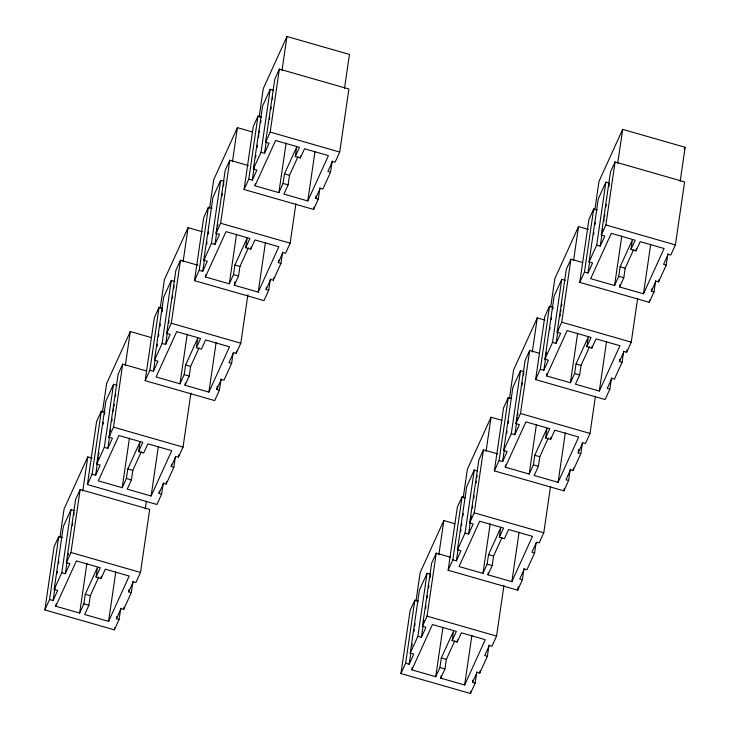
<?xml version="1.0" encoding="UTF-8"?>
<svg xmlns="http://www.w3.org/2000/svg" width="730" height="730" viewBox="0 0 730 730"><rect width="100%" height="100%" fill="white"/><g stroke="black" fill="none" stroke-linecap="round" stroke-linejoin="round"><path stroke-width="1.09" d="M120.733 608.245L119.09 619.496L114.382 629.862L44.858 609.915L54.047 546.907L58.765 536.541L62.287 537.554M44.858 609.915L49.567 599.558L58.765 536.541M59.915 537.536L64.085 508.947L87.755 456.916L92.144 458.166M49.567 599.558L53.089 600.562L57.67 590.488L54.157 589.484L63.346 526.467L70.983 509.686L74.506 510.69M53.089 600.562L55.06 587.066M57.031 573.561L57.36 571.307M58.51 563.432L58.838 561.178M98.742 577.138L90.283 595.735L88.887 605.279L84.689 614.514L108.578 621.367L129.201 576.043L105.312 569.19L101.105 578.425L96.077 576.974L97.473 567.429L85.255 594.293L83.859 603.838L79.661 613.072L55.772 606.219L56.1 603.966M54.157 589.484L61.785 572.694L70.983 509.686M61.785 572.694L65.308 573.707L69.888 563.633L66.375 562.62L75.564 499.612L80.163 489.492L149.686 509.44L140.498 572.448L135.899 582.567L133.261 581.81L128.681 591.884L131.309 592.641L132.951 581.381M65.308 573.707L66.95 562.456M67.936 555.703L68.264 553.449M72.37 525.326L72.699 523.072M73.849 515.197L74.177 512.944M66.375 562.62L70.974 552.51L80.163 489.492M82.782 490.989L87.755 456.916M163.274 482.877L161.631 494.128L156.923 504.494L87.399 484.547L96.588 421.538L101.306 411.173L104.828 412.185L104.499 414.439M87.399 484.547L92.108 474.19L101.306 411.173M102.456 412.167L106.626 383.579L130.296 331.548L151.128 337.515M92.108 474.19L95.63 475.193L100.211 465.12L96.698 464.116L105.886 401.099L113.524 384.318L117.046 385.321M95.63 475.193L97.437 462.82M97.929 459.444L98.258 457.19M98.587 454.945L98.915 452.691M103.021 424.559L103.35 422.314M79.661 613.072L86.888 563.523M96.698 464.116L104.326 447.326L113.524 384.318M104.326 447.326L107.848 448.339L112.429 438.265L108.916 437.252L118.105 374.244L122.704 364.124L146.602 370.986M107.848 448.339L109.819 434.834M110.312 431.457L110.641 429.213M111.79 421.329L112.119 419.084M113.269 411.209L113.597 408.955M113.926 406.701L114.254 404.457M115.404 396.582L115.732 394.328M108.916 437.252L113.515 427.141L122.704 364.124M125.323 365.62L130.296 331.548M101.105 578.425L101.415 576.298M141.282 451.77L132.823 470.366L131.427 479.911L127.23 489.146L151.119 495.998L171.742 450.675L147.852 443.822L143.646 453.056L138.618 451.605L142.825 442.38L118.935 435.527L98.313 480.851L122.202 487.704L129.429 438.155M122.202 487.704L126.4 478.469L127.796 468.925L140.014 442.061L138.618 451.605M108.578 621.367L115.805 571.855M221.053 378.989L219.411 390.24L214.693 400.606L145.17 380.668L154.368 317.65L159.076 307.284L162.598 308.297M145.17 380.668L149.887 370.302L159.076 307.284M160.226 308.279L164.396 279.7L188.075 227.66L202.32 231.748M114.382 629.862L114.71 627.608M119.09 619.496L116.462 618.739L116.791 616.494M149.887 370.302L153.41 371.305L157.99 361.24L154.468 360.228L163.657 297.22L171.294 280.429L174.817 281.442M153.41 371.305L155.052 360.054M157.014 346.558L157.342 344.304M158.492 336.43L158.821 334.176M159.97 326.301L160.299 324.047M162.106 311.673L162.434 309.42M154.468 360.228L162.106 343.438L171.294 280.429M116.462 618.739L121.043 608.665L123.68 609.422L124.009 607.178M128.681 591.884L129.009 589.63M162.106 343.438L165.628 344.451L170.209 334.376L166.686 333.373L175.875 270.355L180.483 260.245L197.867 265.227M165.628 344.451L167.599 330.945M168.749 323.071L169.068 320.817M172.353 298.315L172.681 296.07M173.831 288.195L174.16 285.941M166.686 333.373L171.285 323.253L180.483 260.245M145.27 508.91L146.392 501.218M183.102 261.741L188.075 227.66M151.119 495.998L158.346 446.486M161.631 494.128L159.003 493.37L159.332 491.126M270.383 278.979L268.74 290.23L264.023 300.596L194.499 280.658L203.697 217.64L208.406 207.284L211.928 208.287M185.338 383.004L185.009 385.257L208.899 392.11L229.512 346.786L205.623 339.934L201.425 349.168L196.397 347.726L200.595 338.492L176.706 331.639L156.083 376.963L179.972 383.816L187.208 334.267M159.003 493.37L163.584 483.296L166.221 484.054L166.549 481.809M194.499 280.658L199.217 270.292L208.406 207.284M179.972 383.816L184.179 374.581L185.566 365.036L197.784 338.173L196.397 347.726M175.328 457.144L173.85 467.273L171.221 466.516L171.55 464.262M209.556 208.269L213.726 179.689L237.405 127.65L252.744 132.048M199.217 270.292L202.739 271.304L207.32 261.23L203.798 260.218L212.987 197.209L220.624 180.419L224.146 181.432M202.739 271.304L204.701 257.799M206.672 244.295L207.001 242.05M208.15 234.166L208.479 231.921M185.009 385.257L189.207 376.023L190.603 366.478L199.062 347.882M171.221 466.516L175.802 456.442L178.439 457.199L178.768 454.945M234.823 281.871L234.33 285.248L258.219 292.1L278.842 246.776L254.952 239.924L250.755 249.158L245.727 247.716L247.114 238.162L234.896 265.026L233.509 274.571L229.302 283.806L205.413 276.953L205.741 274.699M203.798 260.218L211.435 243.428L220.624 180.419M178.439 457.199L183.038 447.079L190.913 393.068M211.435 243.428L214.958 244.44L219.538 234.366L216.016 233.363L225.205 170.346L229.813 160.235L248.273 165.528M214.958 244.44L216.591 233.189M216.919 230.936L217.248 228.691M217.576 226.437L217.905 224.192M222.011 196.06L222.34 193.806M223.489 185.931L223.818 183.677M216.016 233.363L220.615 223.243L229.813 160.235M232.432 161.732L237.405 127.65M208.899 392.11L216.117 342.598M229.302 283.806L236.529 234.257M319.941 187.829L318.307 199.089L313.59 209.446L244.066 189.508L253.255 126.491L257.973 116.134L261.495 117.138M219.411 390.24L216.773 389.482L217.266 386.106M244.066 189.508L248.784 179.142L257.973 116.134M259.123 117.119L263.293 88.54L286.963 36.5L349.451 54.422L344.478 88.503M248.784 179.142L252.297 180.155L256.878 170.081L253.365 169.068L262.554 106.06L270.191 89.27L273.713 90.283M252.297 180.155L254.432 165.528M255.582 157.653L255.911 155.399M257.06 147.524L257.389 145.27M258.539 137.395L258.867 135.141M259.196 132.896L259.524 130.643M260.674 122.768L261.002 120.514M234.33 285.248L238.537 276.013L239.924 266.468L248.382 247.871M297.95 156.722L289.491 175.319L288.104 184.863L283.897 194.098L307.786 200.951L328.409 155.627L304.519 148.774L300.322 158.008L295.285 156.567L296.681 147.022L284.463 173.877L283.067 183.422L278.869 192.656L254.98 185.803L255.308 183.549M253.365 169.068L261.002 152.287L270.191 89.27M216.773 389.482L221.354 379.418L223.991 380.166L231.629 363.385L233.107 353.256M261.002 152.287L264.515 153.291L269.096 143.226L265.583 142.213L274.772 79.196L279.371 69.085L348.894 89.023L339.705 152.041L335.106 162.151L332.469 161.394L327.889 171.468L330.526 172.225L332.159 160.974M264.515 153.291L266.158 142.04M269.443 119.537L269.772 117.284M270.921 109.409L271.25 107.164M272.399 99.28L272.728 97.035M250.755 249.158L251.065 247.032M231.629 363.385L228.992 362.627L233.573 352.553L236.21 353.311L236.538 351.057M265.583 142.213L270.182 132.093L279.371 69.085M236.21 353.311L240.809 343.191L247.871 294.81M281.99 70.582L286.963 36.5M258.219 292.1L265.446 242.588M278.869 192.656L286.096 143.107M268.74 290.23L266.103 289.481L266.432 287.228M266.103 289.481L270.684 279.407L273.321 280.165L273.65 277.911M282.601 252.124L280.959 263.375L278.322 262.618L278.65 260.373M300.322 158.008L300.623 155.882M278.322 262.618L282.902 252.543L285.54 253.301L290.138 243.181L295.887 203.807M307.786 200.951L315.013 151.448M313.59 209.446L313.918 207.201M318.307 199.089L315.67 198.332L315.999 196.078M476.809 671.883L475.166 683.134L470.448 693.5L400.925 673.562L410.123 610.545L414.832 600.188L418.354 601.192M400.925 673.562L405.643 663.196L414.832 600.188M415.99 601.173L420.151 572.594L443.831 520.554L454.79 523.693M405.643 663.196L409.165 664.209L413.746 654.135L410.224 653.122L419.421 590.114L427.05 573.324L430.572 574.337M409.165 664.209L410.808 652.948M411.793 646.205L412.121 643.951M413.928 631.578L414.248 629.324M414.74 625.948L415.069 623.694M441.093 675.898L440.765 678.152L464.654 685.005L485.267 639.681L461.378 632.828L457.181 642.062L452.153 640.621L453.54 631.067L441.321 657.931L439.935 667.476L435.737 676.71L411.848 669.857L412.176 667.603M410.224 653.122L417.861 636.332L427.05 573.324M417.861 636.332L421.383 637.345L425.964 627.271L422.442 626.267L431.64 563.25L436.239 553.139L450.355 557.191M421.383 637.345L423.026 626.094M423.519 622.717L423.847 620.464M425.654 608.09L425.982 605.836M427.123 597.961L427.452 595.716M428.601 587.832L428.93 585.588M430.079 577.713L430.408 575.459M422.442 626.267L427.041 616.147L436.239 553.139M438.858 554.636L443.831 520.554M524.021 568.57L522.379 579.821L517.661 590.187L448.138 570.239L457.327 507.231L462.044 496.865L465.567 497.878M435.737 676.71L442.964 627.161M448.138 570.239L452.855 559.883L462.044 496.865M463.194 497.86L467.364 469.28L491.034 417.241L502.003 420.38M452.855 559.883L456.369 560.886L460.959 550.822L457.436 549.809L466.625 486.8L474.263 470.011L477.785 471.023M456.369 560.886L458.011 549.635M460.639 531.632L460.968 529.387M461.46 526.011L461.789 523.757M462.939 515.882L463.267 513.628M440.765 678.152L444.962 668.917L446.358 659.373L454.817 640.776M457.436 549.809L465.074 533.019L474.263 470.011M465.074 533.019L468.587 534.032L473.177 523.957L469.655 522.945L478.844 459.937L483.442 449.817L497.568 453.868M468.587 534.032L470.558 520.527M470.886 518.282L471.215 516.028M472.365 508.153L472.693 505.899M473.843 498.024L474.171 495.77M475.978 483.397L476.307 481.143M476.799 477.767L477.128 475.522M469.655 522.945L474.254 512.834L483.442 449.817M457.181 642.062L457.491 639.936M486.07 451.313L491.034 417.241M570.249 469.226L568.606 480.477L563.889 490.843L494.365 470.905L503.563 407.887L508.281 397.531L511.794 398.534M464.654 685.005L471.872 635.492M494.365 470.905L499.083 460.539L508.281 397.531M488.297 572.585L487.969 574.839L511.858 581.691L532.48 536.367L508.591 529.515L504.393 538.749L499.356 537.298L503.563 528.073L479.674 521.22L459.051 566.544L482.941 573.397L490.168 523.848M509.43 398.516L513.601 369.937L537.271 317.897L544.945 320.096M499.083 460.539L502.605 461.552L507.186 451.478L503.663 450.465L512.861 387.457L520.499 370.667L524.012 371.679M482.941 573.397L487.138 564.162L488.534 554.617L500.753 527.754L499.356 537.298M502.605 461.552L504.248 450.291M506.711 433.419L507.04 431.165M508.189 423.291L508.518 421.037M470.448 693.5L470.777 691.246M475.166 683.134L472.529 682.386L472.858 680.132M548.257 438.119L539.798 456.715L538.402 466.26L534.205 475.495L558.094 482.348L578.707 437.024L554.818 430.171L550.621 439.405L545.593 437.963L546.989 428.41L534.771 455.274L533.375 464.818L529.177 474.053L505.288 467.2L505.616 464.946M503.663 450.465L511.301 433.675L520.499 370.667M487.969 574.839L492.175 565.604L493.562 556.059L502.021 537.462M511.301 433.675L514.823 434.688L519.404 424.614L515.882 423.61L525.08 360.593L529.679 350.482L539.452 353.284M472.529 682.386L477.119 672.312L479.747 673.06L480.075 670.815M514.823 434.688L516.466 423.437M516.959 420.06L517.287 417.806M517.616 415.562L517.944 413.308M522.041 385.175L522.37 382.931M523.519 375.056L523.848 372.802M515.882 423.61L520.49 413.49L529.679 350.482M479.747 673.06L487.385 656.279L489.027 645.028M532.298 351.979L537.271 317.897M487.385 656.279L484.747 655.522L489.337 645.448L491.965 646.205L496.564 636.086L503.955 585.451M611.494 377.93L609.851 389.181L605.143 399.547L535.619 379.609L544.808 316.592L549.526 306.235L553.048 307.239L552.72 309.493M535.619 379.609L540.328 369.243L549.526 306.235M550.676 307.221L554.846 278.641L578.516 226.601L588.38 229.43M511.858 581.691L519.085 532.179M540.328 369.243L543.85 370.256L548.431 360.182L544.909 359.169L554.106 296.161L561.744 279.371L565.266 280.384M543.85 370.256L545.657 357.873M546.149 354.497L546.478 352.252M549.763 329.741L550.091 327.496M551.241 319.621L551.57 317.368M529.177 474.053L536.404 424.504M589.502 346.823L581.043 365.42L579.647 374.964L575.45 384.199L599.339 391.052L619.962 345.728L596.072 338.875L591.866 348.11L586.838 346.668L588.234 337.114L576.016 363.978L574.62 373.523L570.422 382.757L546.533 375.904L546.861 373.651M544.909 359.169L552.546 342.379L561.744 279.371M517.661 590.187L518.154 586.811M552.546 342.379L556.068 343.392L560.649 333.318L557.127 332.314L566.325 269.297L570.924 259.187L582.878 262.608M556.068 343.392L558.039 329.887M560.01 316.391L560.339 314.137M560.667 311.883L560.996 309.639M561.489 306.262L561.817 304.009M557.127 332.314L561.735 322.195L570.924 259.187M573.543 260.683L578.516 226.601M550.621 439.405L550.931 437.279M522.379 579.821L519.742 579.063L524.322 568.998L526.96 569.747L534.597 552.966L536.076 542.837M655.64 280.703L653.998 291.954L649.28 302.32L579.757 282.373L588.955 219.365L593.663 208.999L597.186 210.012M534.597 552.966L531.96 552.208L536.541 542.135L539.178 542.892L543.777 532.772L550.511 486.636M579.757 282.373L584.474 272.016L593.663 208.999M594.813 209.994L598.983 181.414L622.663 129.374L685.142 147.296L680.168 181.378M570.422 382.757L577.649 333.209M584.474 272.016L587.997 273.02L592.577 262.955L589.055 261.942L598.253 198.934L605.882 182.144L609.404 183.157M587.997 273.02L589.639 261.769M593.572 234.768L593.901 232.514M595.05 224.639L595.379 222.385M558.094 482.348L565.312 432.835M589.055 261.942L596.693 245.152L605.882 182.144M563.889 490.843L564.217 488.589M596.693 245.152L600.215 246.165L604.796 236.091L601.274 235.087L610.472 172.07L615.071 161.95L684.594 181.898L675.396 244.906L670.797 255.026L668.169 254.268L663.579 264.342L666.216 265.099L667.859 253.848M600.215 246.165L601.858 234.914M602.35 231.538L602.679 229.284M603.829 221.409L604.157 219.164M604.486 216.91L604.814 214.656M605.955 206.782L606.283 204.537M608.911 186.533L609.24 184.279M601.274 235.087L605.873 224.968L615.071 161.95M617.689 163.456L622.663 129.374M568.606 480.477L565.978 479.72L570.559 469.655L573.187 470.403L573.515 468.158M591.866 348.11L592.176 345.983M582.467 442.371L580.824 453.622L578.197 452.865L578.68 449.488M578.197 452.865L582.777 442.791L585.405 443.548L590.013 433.428L595.424 396.299M619.925 284.718L619.597 286.972L643.486 293.825L664.099 248.501L640.21 241.648L636.012 250.883L630.985 249.441L635.182 240.207L611.293 233.354L590.68 278.677L614.569 285.53L621.796 235.982M599.339 391.052L606.566 341.503M614.569 285.53L618.766 276.296L620.153 266.751L632.372 239.887L630.985 249.441M619.597 286.972L623.794 277.738L625.19 268.193L633.649 249.596M623.712 351.075L622.07 362.326L619.442 361.569L619.77 359.315M636.012 250.883L636.323 248.757M619.442 361.569L624.022 351.495L626.65 352.252L626.979 349.998M626.65 352.252L631.258 342.133L637.655 298.251M643.486 293.825L650.704 244.313M649.28 302.32L649.609 300.066M653.998 291.954L651.361 291.197L651.689 288.952M651.361 291.197L655.951 281.132L658.579 281.88L658.907 279.636M205.413 276.953L226.035 231.629L249.925 238.482L245.727 247.716M55.772 606.219L76.394 560.895L100.284 567.748L96.077 576.974M254.98 185.803L275.602 140.479L299.492 147.332L295.285 156.567M166.221 484.054L173.85 467.273M273.321 280.165L280.959 263.375M123.68 609.422L131.309 592.641M315.67 198.332L320.251 188.258L322.888 189.015L330.526 172.225M411.848 669.857L432.461 624.533L456.35 631.386L452.153 640.621M546.533 375.904L567.146 330.58L591.035 337.433L586.838 346.668M505.288 467.2L525.901 421.876L549.79 428.729L545.593 437.963M684.211 149.331L685.142 147.296M622.07 362.326L614.432 379.116L611.804 378.359L607.223 388.433L609.851 389.181M658.579 281.88L666.216 265.099M573.187 470.403L580.824 453.622M605.873 224.968L675.396 244.906M270.182 132.093L339.705 152.041M620.153 266.751L625.19 268.193M284.463 173.877L289.491 175.319M618.766 276.296L623.794 277.738M283.067 183.422L288.104 184.863M220.615 223.243L290.138 243.181M561.735 322.195L631.258 342.133M234.896 265.026L239.924 266.468M576.016 363.978L581.043 365.42M233.509 274.571L238.537 276.013M574.62 373.523L579.647 374.964M520.49 413.49L590.013 433.428M171.285 323.253L240.809 343.191M534.771 455.274L539.798 456.715M185.566 365.036L190.603 366.478M533.375 464.818L538.402 466.26M184.179 374.581L189.207 376.023M474.254 512.834L543.777 532.772M113.515 427.141L183.038 447.079M488.534 554.617L493.562 556.059M487.138 564.162L492.175 565.604M127.796 468.925L132.823 470.366M126.4 478.469L131.427 479.911M427.041 616.147L496.564 636.086M441.321 657.931L446.358 659.373M70.974 552.51L140.498 572.448M439.935 667.476L444.962 668.917M85.255 594.293L90.283 595.735M83.859 603.838L88.887 605.279"/></g></svg>
